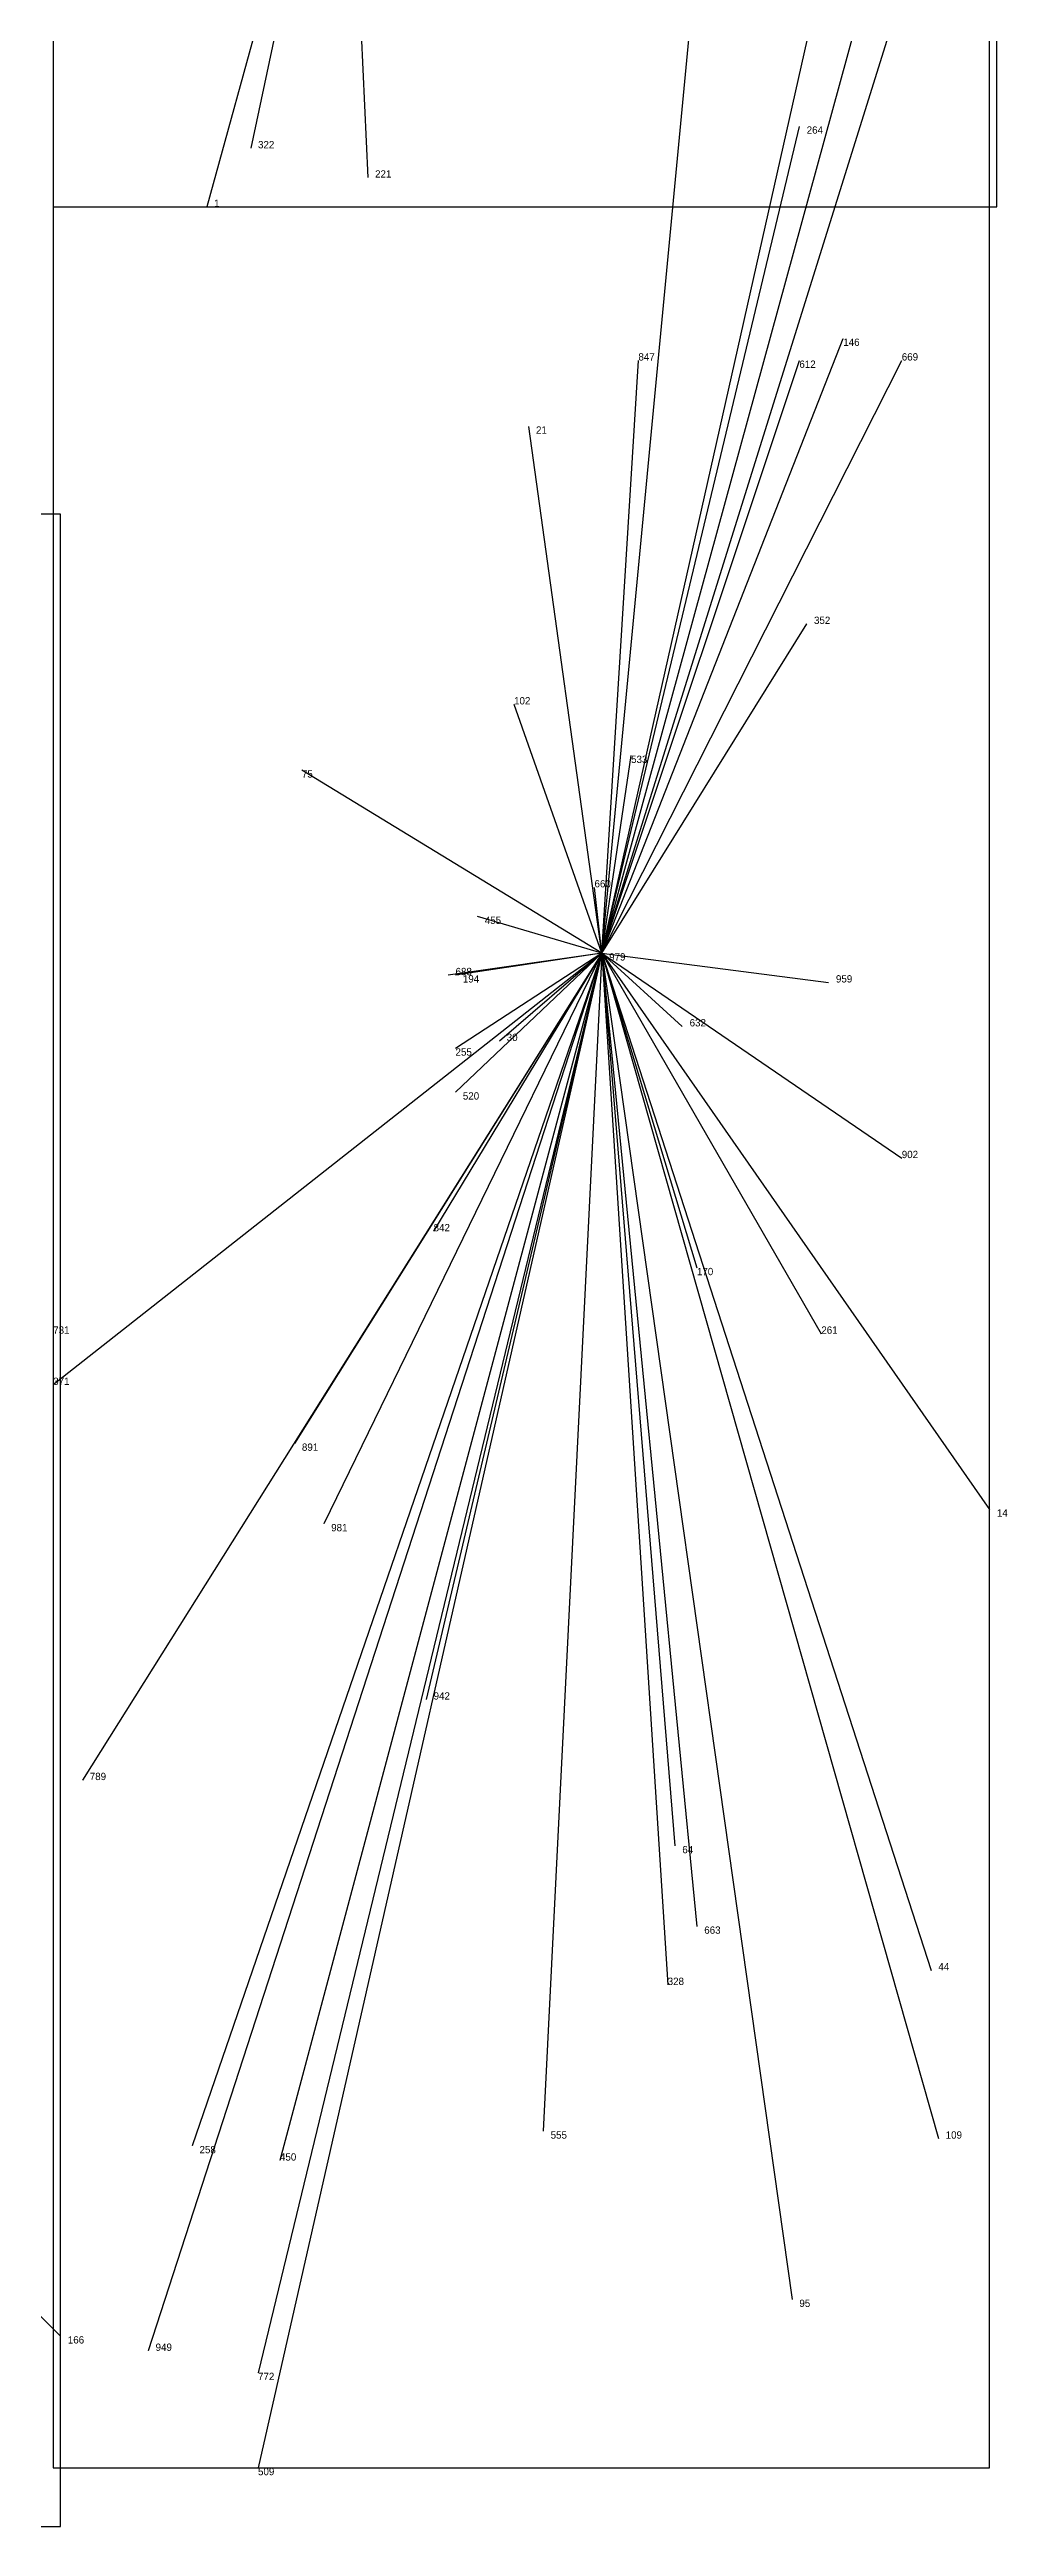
# Model space of a CAD drawing. Extents: x 0 to 1, y 0 to 1.
# Drawn here: x 0.8705 to 1.0014, y 0.002 to 0.3405 of the extents above; entities that cross this region are included whole.
import ezdxf

# ---------------------------------------------------------------- set-up
doc = ezdxf.new("R2010")
doc.units = 0
for name, color, linetype in [('CLIENTS', 7, 'Continuous'), ('FACILITIES', 7, 'Continuous'), ('FACILITIES_LINES', 7, 'Continuous'), ('MIN_MAX_BOXES', 7, 'Continuous'), ('NORMALS', 7, 'Continuous'), ('SOURCE_POINTS', 7, 'Continuous'), ('TEXT', 7, 'Continuous')]:
    doc.layers.add(name, color=color, linetype=linetype)

# ---------------------------------------------------------------- blocks, each defined once
blk = doc.blocks.new('POINT_DISPLAY')
blk.add_line((0, 0), (0, 0))

msp = doc.modelspace()

# ---------------------------------------------------------------- linework, layer by layer
at = {"layer": 'FACILITIES_LINES'}
for p, q in [((0.946, 0.217), (0.991, 0.417)), ((0.946, 0.217), (0.995, 0.396)), ((0.911, 0.388), (0.892, 0.319)), ((0.911, 0.388), (0.898, 0.327)), ((0.911, 0.388), (0.914, 0.323)), ((0.946, 0.217), (0.96, 0.364)), ((0.946, 0.217), (0.991, 0.361)), ((0.946, 0.217), (0.973, 0.33)), ((0.946, 0.217), (0.979, 0.301)), ((0.946, 0.217), (0.973, 0.298)), ((0.946, 0.217), (0.987, 0.298)), ((0.946, 0.217), (0.951, 0.298)), ((0.946, 0.217), (0.936, 0.289)), ((0.946, 0.217), (0.974, 0.262)), ((0.946, 0.217), (0.934, 0.251)), ((0.946, 0.217), (0.95, 0.244)), ((0.946, 0.217), (0.905, 0.242)), ((0.946, 0.217), (0.945, 0.226)), ((0.946, 0.217), (0.929, 0.222)), ((0.946, 0.217), (0.871, 0.158)), ((0.946, 0.217), (0.875, 0.104)), ((0.946, 0.217), (0.884, 0.026)), ((0.946, 0.217), (0.89, 0.054)), ((0.946, 0.217), (0.899, 0.01)), ((0.946, 0.217), (0.899, 0.023)), ((0.946, 0.217), (0.902, 0.052)), ((0.946, 0.217), (0.904, 0.15)), ((0.946, 0.217), (0.908, 0.139)), ((0.946, 0.217), (0.922, 0.115)), ((0.946, 0.217), (0.923, 0.179)), ((0.946, 0.217), (0.925, 0.214)), ((0.946, 0.217), (0.926, 0.214)), ((0.946, 0.217), (0.926, 0.204)), ((0.946, 0.217), (0.926, 0.198)), ((0.946, 0.217), (0.932, 0.205)), ((0.946, 0.217), (0.938, 0.056)), ((0.946, 0.217), (0.999, 0.141)), ((0.946, 0.217), (0.991, 0.078)), ((0.946, 0.217), (0.956, 0.095)), ((0.946, 0.217), (0.972, 0.033)), ((0.946, 0.217), (0.992, 0.055)), ((0.946, 0.217), (0.959, 0.174)), ((0.946, 0.217), (0.976, 0.165)), ((0.946, 0.217), (0.955, 0.076)), ((0.946, 0.217), (0.957, 0.207)), ((0.946, 0.217), (0.959, 0.084)), ((0.946, 0.217), (0.987, 0.189)), ((0.946, 0.217), (0.977, 0.213)), ((0.783, 0.117), (0.872, 0.028))]:
    msp.add_line(p, q, dxfattribs=at)
at = {"layer": 'MIN_MAX_BOXES'}
for p, q in [((0.871, 0.565), (0.871, 0.319)), ((0.871, 0.565), (0.871, 0.319)), ((1, 0.319), (1, 0.565)), ((1, 0.319), (1, 0.565)), ((0.871, 0.417), (0.871, 0.01)), ((0.871, 0.417), (0.871, 0.01)), ((0.999, 0.01), (0.999, 0.417)), ((0.999, 0.01), (0.999, 0.417)), ((0.871, 0.319), (1, 0.319)), ((0.871, 0.319), (1, 0.319)), ((0.871, 0.319), (0.871, 0.319)), ((1, 0.319), (1, 0.319)), ((0.872, 0.277), (0.739, 0.277)), ((0.872, 0.277), (0.739, 0.277)), ((0.872, 0.002), (0.872, 0.277)), ((0.872, 0.002), (0.872, 0.277)), ((0.872, 0.277), (0.872, 0.277)), ((0.871, 0.01), (0.999, 0.01)), ((0.871, 0.01), (0.999, 0.01)), ((0.871, 0.01), (0.871, 0.01)), ((0.999, 0.01), (0.999, 0.01)), ((0.739, 0.002), (0.872, 0.002)), ((0.739, 0.002), (0.872, 0.002)), ((0.872, 0.002), (0.872, 0.002))]:
    msp.add_line(p, q, dxfattribs=at)
at = {"layer": 'NORMALS'}
for p, q in [((0.973, 0.33), (0.973, 0.33)), ((0.898, 0.327), (0.898, 0.327)), ((0.914, 0.323), (0.914, 0.323)), ((0.892, 0.319), (0.892, 0.319)), ((0.951, 0.298), (0.951, 0.298)), ((0.973, 0.298), (0.973, 0.298)), ((0.979, 0.301), (0.979, 0.301)), ((0.987, 0.298), (0.987, 0.298)), ((0.936, 0.289), (0.936, 0.289)), ((0.974, 0.262), (0.974, 0.262)), ((0.934, 0.251), (0.934, 0.251)), ((0.95, 0.244), (0.95, 0.244)), ((0.905, 0.242), (0.905, 0.242)), ((0.945, 0.226), (0.945, 0.226)), ((0.929, 0.222), (0.929, 0.222)), ((0.946, 0.217), (0.946, 0.217)), ((0.925, 0.214), (0.925, 0.214)), ((0.926, 0.214), (0.926, 0.214)), ((0.977, 0.213), (0.977, 0.213)), ((0.957, 0.207), (0.957, 0.207)), ((0.926, 0.204), (0.926, 0.204)), ((0.932, 0.205), (0.932, 0.205)), ((0.926, 0.198), (0.926, 0.198)), ((0.987, 0.189), (0.987, 0.189)), ((0.923, 0.179), (0.923, 0.179)), ((0.959, 0.174), (0.959, 0.174)), ((0.976, 0.165), (0.976, 0.165)), ((0.871, 0.158), (0.871, 0.158)), ((0.904, 0.15), (0.904, 0.15)), ((0.908, 0.139), (0.908, 0.139)), ((0.999, 0.141), (0.999, 0.141)), ((0.922, 0.115), (0.922, 0.115)), ((0.875, 0.104), (0.875, 0.104)), ((0.956, 0.095), (0.956, 0.095)), ((0.959, 0.084), (0.959, 0.084)), ((0.991, 0.078), (0.991, 0.078)), ((0.955, 0.076), (0.955, 0.076)), ((0.938, 0.056), (0.938, 0.056)), ((0.992, 0.055), (0.992, 0.055)), ((0.89, 0.054), (0.89, 0.054)), ((0.902, 0.052), (0.902, 0.052)), ((0.972, 0.033), (0.972, 0.033)), ((0.872, 0.028), (0.872, 0.028)), ((0.884, 0.026), (0.884, 0.026)), ((0.899, 0.023), (0.899, 0.023)), ((0.899, 0.01), (0.899, 0.01))]:
    msp.add_line(p, q, dxfattribs=at)

# ---------------------------------------------------------------- block references
at = {"layer": 'CLIENTS'}
for p in [(0.973, 0.33), (0.898, 0.327), (0.914, 0.323), (0.892, 0.319), (0.951, 0.298), (0.973, 0.298), (0.979, 0.301), (0.987, 0.298), (0.936, 0.289), (0.974, 0.262), (0.934, 0.251), (0.95, 0.244), (0.905, 0.242), (0.945, 0.226), (0.929, 0.222), (0.925, 0.214), (0.926, 0.214), (0.977, 0.213), (0.957, 0.207), (0.926, 0.204), (0.932, 0.205), (0.926, 0.198), (0.987, 0.189), (0.923, 0.179), (0.959, 0.174), (0.976, 0.165), (0.871, 0.158), (0.904, 0.15), (0.908, 0.139), (0.999, 0.141), (0.922, 0.115), (0.875, 0.104), (0.956, 0.095), (0.959, 0.084), (0.991, 0.078), (0.955, 0.076), (0.938, 0.056), (0.992, 0.055), (0.89, 0.054), (0.902, 0.052), (0.972, 0.033), (0.872, 0.028), (0.884, 0.026), (0.899, 0.023), (0.899, 0.01)]:
    msp.add_blockref('POINT_DISPLAY', p, dxfattribs=at)
at = {"layer": 'FACILITIES'}
msp.add_blockref('POINT_DISPLAY', (0.946, 0.217), dxfattribs=at)
at = {"layer": 'SOURCE_POINTS'}
for p in [(0.973, 0.33), (0.898, 0.327), (0.914, 0.323), (0.892, 0.319), (0.951, 0.298), (0.973, 0.298), (0.979, 0.301), (0.987, 0.298), (0.936, 0.289), (0.974, 0.262), (0.934, 0.251), (0.95, 0.244), (0.905, 0.242), (0.945, 0.226), (0.929, 0.222), (0.946, 0.217), (0.925, 0.214), (0.926, 0.214), (0.977, 0.213), (0.957, 0.207), (0.926, 0.204), (0.932, 0.205), (0.926, 0.198), (0.987, 0.189), (0.923, 0.179), (0.959, 0.174), (0.976, 0.165), (0.871, 0.158), (0.904, 0.15), (0.908, 0.139), (0.999, 0.141), (0.922, 0.115), (0.875, 0.104), (0.956, 0.095), (0.959, 0.084), (0.991, 0.078), (0.955, 0.076), (0.938, 0.056), (0.992, 0.055), (0.89, 0.054), (0.902, 0.052), (0.972, 0.033), (0.872, 0.028), (0.884, 0.026), (0.899, 0.023), (0.899, 0.01)]:
    msp.add_blockref('POINT_DISPLAY', p, dxfattribs=at)

# ---------------------------------------------------------------- texts
at = {"layer": 'TEXT'}
for s, p in [('264', (0.974, 0.329)), ('322', (0.899, 0.327)), ('221', (0.915, 0.323)), ('1', (0.893, 0.319)), ('847', (0.951, 0.298)), ('612', (0.973, 0.297)), ('146', (0.979, 0.3)), ('669', (0.987, 0.298)), ('21', (0.937, 0.288)), ('352', (0.975, 0.262)), ('102', (0.934, 0.251)), ('533', (0.95, 0.243)), ('75', (0.905, 0.241)), ('660', (0.945, 0.226)), ('455', (0.93, 0.221)), ('979', (0.947, 0.216)), ('688', (0.926, 0.214)), ('194', (0.927, 0.213)), ('959', (0.978, 0.213)), ('632', (0.958, 0.207)), ('255', (0.926, 0.203)), ('30', (0.933, 0.205)), ('520', (0.927, 0.197)), ('902', (0.987, 0.189)), ('842', (0.923, 0.179)), ('170', (0.959, 0.173)), ('731', (0.871, 0.165)), ('261', (0.976, 0.165)), ('371', (0.871, 0.158)), ('891', (0.905, 0.149)), ('981', (0.909, 0.138)), ('14', (1, 0.14)), ('942', (0.923, 0.115)), ('789', (0.876, 0.104)), ('64', (0.957, 0.094)), ('663', (0.96, 0.083)), ('44', (0.992, 0.078)), ('328', (0.955, 0.076)), ('555', (0.939, 0.055)), ('109', (0.993, 0.055)), ('258', (0.891, 0.053)), ('450', (0.902, 0.052)), ('95', (0.973, 0.032)), ('166', (0.873, 0.027)), ('949', (0.885, 0.026)), ('772', (0.899, 0.022)), ('509', (0.899, 0.009))]:
    msp.add_text(s, height=0.001, dxfattribs=at).set_placement(p)

doc.saveas('drawing.dxf')
